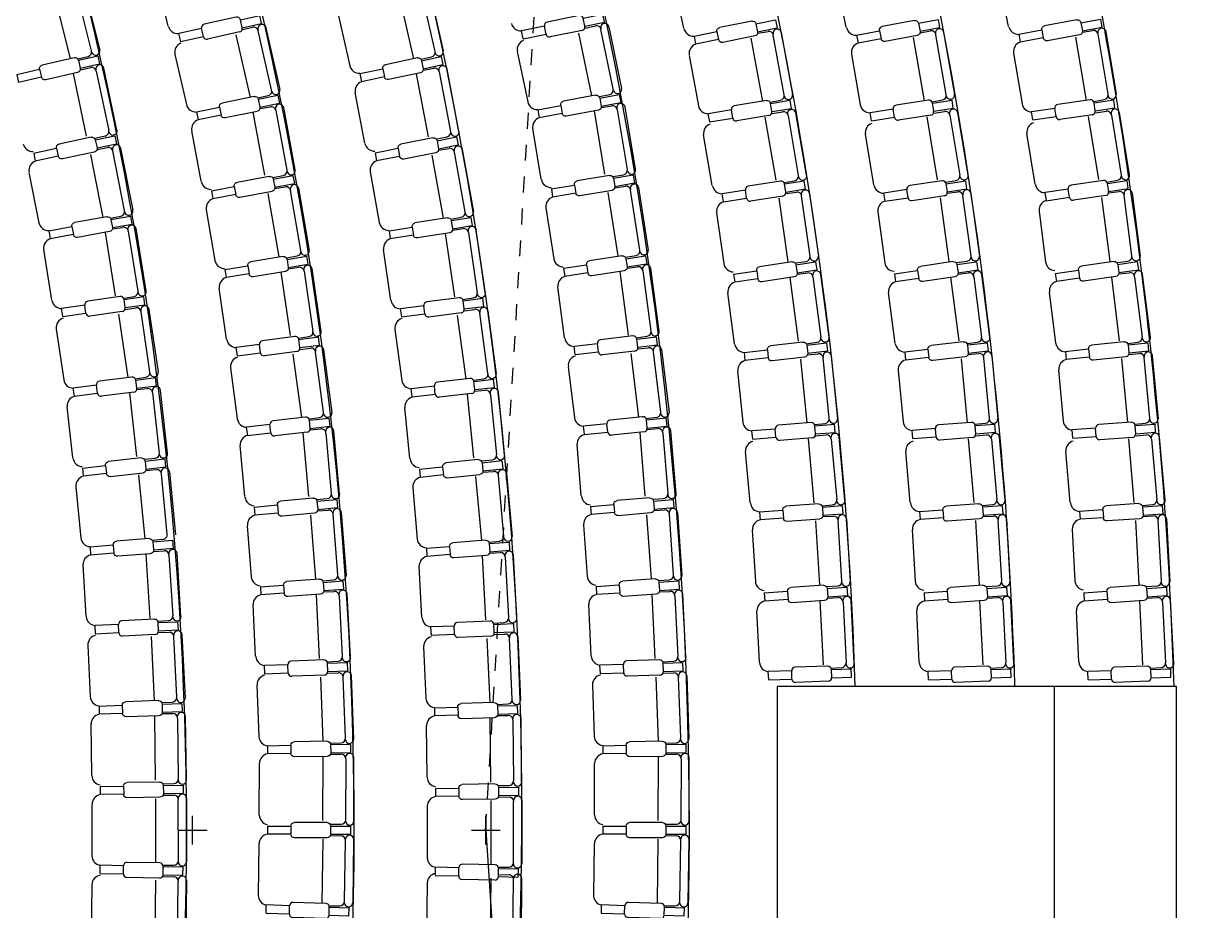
# Model space of a CAD drawing. Header units: millimetres. Extents: x 261 to 423, y 98 to 222.
# Drawn here: x 366.56 to 373.84, y 168.3 to 173.86 of the extents above; entities that cross this region are included whole.
import ezdxf

# ---------------------------------------------------------------- set-up
doc = ezdxf.new("R2010")
doc.units = ezdxf.units.MM
doc.linetypes.add('ACAD_ISO04W100', pattern=[30, 24, -3, 0, -3])
doc.linetypes.add('HIDDEN2', pattern=[0.1875, 0.125, -0.0625])
for name, color, linetype in [('Ejes', 1, 'ACAD_ISO04W100'), ('Escaleras', 4, 'Continuous'), ('MUEBLES', 8, 'Continuous'), ('Muro-Alto', 6, 'Continuous')]:
    doc.layers.add(name, color=color, linetype=linetype)

# ---------------------------------------------------------------- blocks, each defined once
blk = doc.blocks.new('brazo')
for p, q in [((343.0286, 185.848), (343.0277, 185.7968)), ((343.1529, 185.8458), (343.0286, 185.848)), ((343.1529, 185.8458), (343.1521, 185.7946)), ((343.1753, 185.8674), (343.3801, 185.8639)), ((343.4016, 185.8415), (343.4007, 185.7903)), ((343.5479, 185.839), (343.4016, 185.8415)), ((343.5474, 185.839), (343.5475, 185.7877)), ((343.1521, 185.7946), (343.0269, 185.7968)), ((343.1736, 185.7723), (343.3784, 185.7688)), ((343.4007, 185.7903), (343.5475, 185.7878))]:
    blk.add_line(p, q)
for centre, start, end in [((343.1749, 185.8455), 89.00984, 179.00984), ((343.3797, 185.8419), 359.00984, 89.00984), ((343.174, 185.7943), 179.00984, 269.00984), ((343.3788, 185.7907), 269.00984, 359.00984)]:
    blk.add_arc(centre, 0.0219, start, end)

msp = doc.modelspace()

# ---------------------------------------------------------------- linework, layer by layer
at = {"color": 1}
msp.add_line((373.0203, 169.7061), (373.0203, 167.9061), dxfattribs=at)
for p, q in [((367.6236, 168.7176), (367.6236, 168.8976)), ((369.4593, 168.7176), (369.4593, 168.8976)), ((367.5336, 168.8076), (367.7136, 168.8076)), ((369.3693, 168.8076), (369.5493, 168.8076))]:
    msp.add_line(p, q)
msp.add_lwpolyline([(380.0881, 181.8595), (376.9425, 178.2197, 2.112171), (377.1513, 159.6566), (380.2655, 156.095, -0.234719), (364.8112, 150.1681, -0.644366), (364.8539, 187.4846, -0.225992), (380.0881, 181.8595)], format="xyb", close=True)
msp.add_lwpolyline([(371.2852, 167.9061), (373.7852, 167.9061), (373.7852, 169.7061), (371.2852, 169.7061)], close=True, dxfattribs=at)
at = {"linetype": 'HIDDEN2', "ltscale": 0.1}
msp.add_arc((369.442, 168.8526), 12.5, 21.87584, 337.48619, dxfattribs=at)
for radius in [11.7522, 11.7171, 11.6633, 11.5931, 11.5205, 11.3614, 11.1014]:
    msp.add_arc((369.4593, 168.8076), radius, 45.58274, 314.41726)
at = {"layer": 'Ejes', "ltscale": 0.003}
msp.add_line((369.4588, 168.8068), (370.1717, 180.7858), dxfattribs=at)
at = {"layer": 'Ejes', "ltscale": 0.2}
msp.add_line((369.4592, 168.8074), (370.2413, 156.8325), dxfattribs=at)
at = {"layer": 'Ejes', "ltscale": 0.25}
for centre, radius in [((366.5775, 168.8078), 27.2588), ((366.5828, 168.8056), 19.2588)]:
    msp.add_arc(centre, radius, 266.17724, 93.77465, dxfattribs=at)
at = {"layer": 'Escaleras'}
for centre, radius, start, end in [((346.5355, 168.9293), 25.25, 1.76294, 19.12585), ((346.5355, 168.9293), 26.25, 1.69576, 17.48425), ((345.7561, 168.8014), 24.9792, 341.44944, 18.57372), ((345.693, 168.8194), 28.092, 1.80884, 15.10258), ((346.5355, 168.9293), 23.15, 341.6669, 17.81378), ((345.6898, 168.8076), 22.9455, 343.64839, 16.32904), ((345.6149, 168.8076), 21.9703, 344.96736, 15.0129)]:
    msp.add_arc(centre, radius, start, end, dxfattribs=at)
at = {"layer": 'MUEBLES'}
for p, q in [((367.4711, 173.8421), (367.396, 174.1551)), ((370.6997, 173.8282), (370.6324, 174.143)), ((371.7179, 173.8342), (371.6525, 174.1493)), ((372.7347, 173.8396), (372.6711, 174.1551)), ((366.7586, 174.0285), (366.8558, 173.6387)), ((366.9902, 173.6878), (366.8982, 174.0569)), ((366.9461, 174.0764), (367.0419, 173.6922)), ((368.9178, 174.0295), (369.0063, 173.6376)), ((369.1417, 173.6838), (369.0579, 174.0548)), ((369.1063, 174.0733), (369.1935, 173.687)), ((368.5364, 173.907), (368.6073, 173.5931)), ((367.9359, 173.8206), (368.0002, 173.8349)), ((368.1184, 173.4422), (368.034, 173.8131)), ((368.0823, 173.8316), (368.1702, 173.4455)), ((370.0831, 173.8299), (370.1477, 173.8429)), ((370.2583, 173.4481), (370.181, 173.8206)), ((370.2297, 173.8381), (370.3102, 173.4504)), ((371.1628, 173.7972), (371.2277, 173.8088)), ((372.1806, 173.8006), (372.2456, 173.8116)), ((373.1971, 173.8036), (373.2622, 173.8141)), ((367.8939, 173.7876), (367.983, 173.3958)), ((370.0405, 173.7977), (370.1221, 173.4043)), ((371.1195, 173.7659), (371.1923, 173.3708)), ((371.3295, 173.4116), (371.2605, 173.7857)), ((371.3096, 173.8021), (371.3813, 173.4127)), ((372.137, 173.7697), (372.2063, 173.374)), ((372.3438, 173.4135), (372.2782, 173.7882)), ((372.3274, 173.8042), (372.3957, 173.4142)), ((373.1532, 173.7731), (373.2194, 173.3768)), ((373.3572, 173.4152), (373.2946, 173.7904)), ((373.3439, 173.8061), (373.4091, 173.4155)), ((367.5127, 173.6645), (367.5841, 173.3507)), ((369.657, 173.6819), (369.7224, 173.3668)), ((371.7501, 173.6659), (371.8056, 173.3489)), ((372.7655, 173.6725), (372.8184, 173.355)), ((366.9049, 173.6364), (366.9688, 173.6524)), ((369.0554, 173.6343), (369.1196, 173.6488)), ((370.7335, 173.6588), (370.7918, 173.3422)), ((366.9596, 173.1524), (366.8771, 173.5456)), ((366.9204, 173.569), (366.9849, 173.5825)), ((367.0195, 173.5599), (367.0976, 173.1876)), ((367.1492, 173.191), (367.0679, 173.5785)), ((369.1004, 173.149), (369.0258, 173.5438)), ((369.0695, 173.5663), (369.1342, 173.5785)), ((369.1684, 173.5552), (369.239, 173.1815)), ((369.2907, 173.1838), (369.2172, 173.5729)), ((368.0321, 173.3926), (368.0964, 173.4072)), ((368.7017, 173.1097), (368.6419, 173.426)), ((370.1711, 173.4001), (370.2356, 173.4135)), ((371.2412, 173.3656), (371.306, 173.3775)), ((372.2552, 173.3683), (372.3201, 173.3796)), ((373.2682, 173.3707), (373.3331, 173.3816)), ((368.0751, 172.9078), (368.0022, 173.3029)), ((368.046, 173.3253), (368.1108, 173.3373)), ((368.1449, 173.3138), (368.2139, 172.9397)), ((368.2656, 172.9419), (368.1937, 173.3313)), ((370.2063, 172.9143), (370.1397, 173.3106)), ((370.1839, 173.3322), (370.2488, 173.3431)), ((370.2825, 173.3191), (370.3456, 172.944)), ((370.3973, 172.9453), (370.3317, 173.3358)), ((371.2539, 173.2943), (371.3188, 173.3055)), ((372.2675, 173.2965), (372.3325, 173.3073)), ((372.4805, 172.9093), (372.4153, 173.2999)), ((373.2801, 173.2984), (373.3451, 173.3089)), ((373.4915, 172.9103), (373.4279, 173.3012)), ((371.2779, 172.8765), (371.2098, 173.2725)), ((371.3526, 173.2816), (371.417, 172.9067)), ((371.4687, 172.9082), (371.4017, 173.2985)), ((372.2895, 172.8785), (372.2233, 173.2748)), ((372.3661, 173.2833), (372.4288, 172.9081)), ((373.3003, 172.8804), (373.2358, 173.2769)), ((373.3787, 173.2847), (373.4398, 172.9093)), ((367.0115, 173.1399), (367.0759, 173.1538)), ((367.6763, 172.8703), (367.6178, 173.1868)), ((369.8069, 172.8832), (369.7536, 173.2006)), ((370.8786, 172.8439), (370.8241, 173.1611)), ((371.8901, 172.8477), (371.8371, 173.1652)), ((372.9008, 172.8513), (372.8491, 173.1689)), ((367.0258, 173.0702), (367.0904, 173.0827)), ((369.1521, 173.1355), (369.2167, 173.148)), ((366.9828, 173.0384), (367.0609, 172.6443)), ((367.1975, 172.6868), (367.1236, 173.06)), ((367.1724, 173.0771), (367.2493, 172.6887)), ((369.1215, 173.0342), (369.1926, 172.6387)), ((369.165, 173.0652), (369.2299, 173.0765)), ((369.33, 172.6789), (369.2627, 173.0533)), ((369.3118, 173.0695), (369.3818, 172.6798)), ((366.5983, 172.9261), (366.6608, 172.6104)), ((368.1268, 172.8941), (368.1915, 172.9064)), ((368.7351, 172.9287), (368.792, 172.6119)), ((370.2577, 172.8998), (370.3226, 172.9111)), ((371.3293, 172.8622), (371.3942, 172.8737)), ((372.3409, 172.864), (372.4058, 172.8752)), ((373.3517, 172.8655), (373.4166, 172.8765)), ((368.0955, 172.7934), (368.1638, 172.3975)), ((368.1393, 172.8242), (368.2042, 172.835)), ((368.3014, 172.4367), (368.2368, 172.8115)), ((368.286, 172.8274), (368.3533, 172.4372)), ((370.2248, 172.7996), (370.2867, 172.4026)), ((370.2691, 172.8296), (370.3342, 172.8395)), ((370.425, 172.4396), (370.3664, 172.8154)), ((370.4158, 172.8305), (370.4768, 172.4393)), ((371.3401, 172.794), (371.4053, 172.803)), ((371.4868, 172.793), (371.5428, 172.401)), ((372.3512, 172.7961), (372.4165, 172.8046)), ((372.498, 172.794), (372.551, 172.4016)), ((373.3615, 172.7979), (373.4269, 172.806)), ((373.5083, 172.7948), (373.5587, 172.4021)), ((371.2955, 172.7646), (371.3522, 172.3668)), ((371.4909, 172.402), (371.4372, 172.7786)), ((372.3064, 172.7669), (372.3602, 172.3688)), ((372.4992, 172.4029), (372.4482, 172.7799)), ((373.3165, 172.7691), (373.3677, 172.3706)), ((373.5069, 172.4038), (373.4584, 172.7811)), ((367.1099, 172.6397), (367.1745, 172.6525)), ((367.7083, 172.6907), (367.763, 172.3735)), ((369.2415, 172.6333), (369.3063, 172.6449)), ((369.836, 172.7031), (369.8856, 172.3851)), ((370.9054, 172.6732), (370.9509, 172.3545)), ((371.9157, 172.6783), (371.9588, 172.3594)), ((372.9252, 172.6831), (372.9662, 172.3639)), ((367.122, 172.5716), (367.1871, 172.5819)), ((367.3321, 172.1828), (367.2698, 172.5739)), ((369.2526, 172.5647), (369.3178, 172.5741)), ((367.1409, 172.1535), (367.0777, 172.5503)), ((367.2206, 172.5576), (367.2804, 172.182)), ((369.265, 172.1464), (369.2079, 172.5441)), ((369.3509, 172.5493), (369.4049, 172.1727)), ((369.4567, 172.1728), (369.4004, 172.5647)), ((366.7412, 172.1257), (366.6906, 172.4436)), ((368.865, 172.1248), (368.8192, 172.4434)), ((368.2127, 172.3917), (368.2776, 172.4029)), ((370.3355, 172.396), (370.4006, 172.4062)), ((371.4009, 172.3596), (371.4661, 172.3689)), ((372.4088, 172.3612), (372.4741, 172.37)), ((373.4163, 172.3627), (373.4816, 172.371)), ((368.2361, 171.9039), (368.179, 172.3015)), ((368.2237, 172.3222), (368.2888, 172.3315)), ((368.322, 172.3067), (368.3761, 171.9302)), ((368.4278, 171.9303), (368.3715, 172.3222)), ((370.3535, 171.9074), (370.3007, 172.3056)), ((370.3456, 172.3258), (370.4109, 172.3344)), ((370.4438, 172.3092), (370.4937, 171.9322)), ((370.5454, 171.9316), (370.4934, 172.3242)), ((371.4106, 172.2879), (371.4759, 172.2964)), ((371.6096, 171.8934), (371.5584, 172.286)), ((372.4183, 172.2889), (372.4837, 172.2973)), ((372.6161, 171.8938), (372.5661, 172.2866)), ((373.4254, 172.2899), (373.4908, 172.298)), ((373.6221, 171.8942), (373.5732, 172.2871)), ((369.9532, 171.8901), (369.911, 172.2092)), ((371.4176, 171.8695), (371.3657, 172.2679)), ((371.5087, 172.2712), (371.5579, 171.894)), ((372.424, 171.8705), (372.3733, 172.2691)), ((372.5164, 172.2719), (372.5644, 171.8946)), ((373.4299, 171.8714), (373.3804, 172.2701)), ((373.5234, 172.2726), (373.5704, 171.8951)), ((367.1922, 172.1385), (367.2572, 172.1492)), ((367.8361, 171.8822), (367.7903, 172.2007)), ((369.316, 172.1306), (369.3812, 172.1403)), ((371.0174, 171.853), (370.9758, 172.1722)), ((372.0237, 171.8553), (371.9831, 172.1746)), ((373.0296, 171.8574), (372.9899, 172.1768)), ((367.203, 172.0682), (367.2682, 172.0775)), ((367.3498, 172.068), (367.4077, 171.6762)), ((369.3259, 172.0599), (369.3912, 172.0683)), ((367.1585, 172.0385), (367.2173, 171.6411)), ((367.3559, 171.6769), (367.3002, 172.0532)), ((369.281, 172.0308), (369.3346, 171.6326)), ((369.4735, 171.6666), (369.4229, 172.0436)), ((369.4726, 172.0577), (369.5254, 171.6652)), ((366.769, 171.9451), (366.8161, 171.6267)), ((368.8903, 171.9425), (368.9332, 171.6235)), ((368.2872, 171.8881), (368.3524, 171.8978)), ((370.4044, 171.891), (370.4696, 171.9)), ((371.4685, 171.8531), (371.5338, 171.8619)), ((372.4748, 171.8539), (372.5401, 171.8626)), ((373.4807, 171.8547), (373.546, 171.8632)), ((368.252, 171.7887), (368.3045, 171.3904)), ((368.2969, 171.8177), (368.3623, 171.826)), ((368.4436, 171.4241), (368.3939, 171.8012)), ((368.4437, 171.8151), (368.4954, 171.4225)), ((370.368, 171.792), (370.4161, 171.3932)), ((370.4133, 171.8205), (370.4787, 171.8281)), ((370.5555, 171.4253), (370.51, 171.8029)), ((370.56, 171.8163), (370.6074, 171.4232)), ((371.4764, 171.7845), (371.542, 171.7908)), ((371.6231, 171.7776), (371.663, 171.3836)), ((372.4824, 171.7857), (372.548, 171.7916)), ((372.629, 171.7779), (372.6667, 171.3837)), ((373.488, 171.7867), (373.5536, 171.7923)), ((373.6345, 171.7782), (373.6702, 171.3838)), ((367.861, 171.7015), (367.9031, 171.3824)), ((369.9761, 171.7091), (370.0146, 171.3896)), ((371.4307, 171.7569), (371.4712, 171.3572)), ((371.6112, 171.3867), (371.5728, 171.7651)), ((372.4365, 171.7583), (372.4748, 171.3584)), ((372.615, 171.3871), (372.5787, 171.7657)), ((373.4419, 171.7596), (373.4781, 171.3595)), ((373.6184, 171.3874), (373.5842, 171.7663)), ((367.266, 171.6341), (367.3312, 171.6437)), ((369.3832, 171.625), (369.4484, 171.6337)), ((371.0373, 171.6814), (371.0697, 171.3612)), ((372.0427, 171.685), (372.0733, 171.3646)), ((373.0477, 171.6884), (373.0767, 171.3679)), ((367.2749, 171.5655), (367.3403, 171.5727)), ((367.4658, 171.167), (367.4226, 171.5606)), ((369.3912, 171.556), (369.4567, 171.5625)), ((367.2734, 171.147), (367.2295, 171.5464)), ((367.3726, 171.5468), (367.4141, 171.1687)), ((369.3851, 171.1376), (369.3456, 171.5374)), ((369.4887, 171.5362), (369.5261, 171.1577)), ((369.5777, 171.1554), (369.5389, 171.5495)), ((366.8728, 171.1387), (366.8377, 171.4586)), ((368.9845, 171.1337), (368.9529, 171.454)), ((368.3531, 171.3826), (368.4184, 171.3912)), ((370.4646, 171.3849), (370.53, 171.3927)), ((371.5196, 171.348), (371.5851, 171.3546)), ((372.5231, 171.3489), (372.5886, 171.3552)), ((373.5263, 171.3497), (373.5919, 171.3557)), ((368.351, 170.896), (368.315, 171.2961)), ((368.3607, 171.3143), (368.4263, 171.3203)), ((368.458, 171.2937), (368.4921, 170.9149)), ((368.5438, 170.9122), (368.5083, 171.3066)), ((370.4585, 170.8978), (370.4257, 171.2983)), ((370.4716, 171.3161), (370.5372, 171.3215)), ((370.5688, 171.2947), (370.5998, 170.9156)), ((370.6514, 170.9125), (370.6191, 171.3072)), ((371.5264, 171.276), (371.592, 171.2818)), ((371.7092, 170.8737), (371.674, 171.2681)), ((372.5297, 171.2763), (372.5953, 171.2821)), ((372.7119, 170.8738), (372.6773, 171.2682)), ((373.5328, 171.2767), (373.5984, 171.2823)), ((373.7144, 170.8738), (373.6804, 171.2684)), ((367.9504, 170.8955), (367.9215, 171.2161)), ((370.0579, 170.9006), (370.0316, 171.2214)), ((371.5164, 170.8576), (371.4807, 171.2578)), ((371.6238, 171.2553), (371.6576, 170.8764)), ((372.5191, 170.858), (372.484, 171.2582)), ((372.627, 171.2555), (372.6603, 170.8766)), ((373.5215, 170.8583), (373.487, 171.2586)), ((373.6301, 171.2557), (373.6627, 170.8767)), ((367.3239, 171.1295), (367.3893, 171.1371)), ((369.4354, 171.1195), (369.5009, 171.1263)), ((371.1158, 170.8574), (371.0872, 171.178)), ((372.1185, 170.8584), (372.0903, 171.179)), ((373.1209, 170.8593), (373.0933, 171.18)), ((367.3312, 171.0588), (367.3968, 171.0649)), ((367.4779, 171.0514), (367.5167, 170.6573)), ((369.4421, 171.0484), (369.5077, 171.054)), ((367.2854, 171.0313), (367.3248, 170.6314)), ((369.396, 171.0213), (369.4318, 170.6212)), ((369.5886, 171.0397), (369.6239, 170.6453)), ((366.8918, 170.9569), (366.9233, 170.6366)), ((369.0017, 170.9504), (369.0304, 170.6299)), ((368.4012, 170.8775), (368.4667, 170.8838)), ((370.5085, 170.879), (370.5741, 170.8847)), ((371.5666, 170.8391), (371.6321, 170.8453)), ((372.5692, 170.8394), (372.6348, 170.8455)), ((373.5716, 170.8397), (373.6372, 170.8457)), ((368.3607, 170.7802), (368.392, 170.3796)), ((368.4071, 170.8067), (368.4728, 170.8115)), ((368.5535, 170.7964), (368.5844, 170.4016)), ((370.4673, 170.7819), (370.4954, 170.3811)), ((370.5139, 170.8081), (370.5796, 170.8124)), ((370.6602, 170.7966), (370.6879, 170.4016)), ((371.5717, 170.7703), (371.6375, 170.774)), ((371.718, 170.7574), (371.7419, 170.3621)), ((372.5741, 170.771), (372.6399, 170.7743)), ((372.7203, 170.7574), (372.7426, 170.3621)), ((373.5764, 170.7715), (373.6421, 170.7746)), ((373.7225, 170.7574), (373.7433, 170.362)), ((367.9657, 170.7137), (367.9908, 170.3928)), ((370.0717, 170.7187), (370.0942, 170.3976)), ((371.1287, 170.6851), (371.1482, 170.3638)), ((371.5249, 170.7446), (371.5492, 170.3435)), ((371.6903, 170.3673), (371.6673, 170.747)), ((372.1308, 170.6875), (372.1489, 170.3662)), ((372.5272, 170.7454), (372.5498, 170.3443)), ((372.691, 170.3675), (372.6696, 170.7472)), ((373.1327, 170.6898), (373.1496, 170.3684)), ((373.5293, 170.7462), (373.5504, 170.3449)), ((373.6917, 170.3676), (373.6717, 170.7475)), ((367.3731, 170.6221), (367.4387, 170.6285)), ((369.4801, 170.6114), (369.5457, 170.6173)), ((367.3567, 170.1352), (367.3324, 170.5363)), ((367.3786, 170.5531), (367.4443, 170.5571)), ((367.5499, 170.1458), (367.5259, 170.5411)), ((369.485, 170.5421), (369.5508, 170.5457)), ((366.9563, 170.1464), (366.9368, 170.4677)), ((369.4604, 170.1244), (369.4387, 170.5256)), ((369.6537, 170.1337), (369.6323, 170.5291)), ((369.06, 170.1382), (369.0427, 170.4596)), ((368.4402, 170.3693), (368.5058, 170.3744)), ((370.5434, 170.3704), (370.6091, 170.375)), ((371.5971, 170.3324), (371.6629, 170.3364)), ((372.5977, 170.3329), (372.6634, 170.3366)), ((373.5982, 170.3334), (373.664, 170.3368)), ((368.4184, 169.8814), (368.3983, 170.2827)), ((368.4447, 170.2991), (368.5104, 170.3024)), ((368.6117, 169.8899), (368.5918, 170.2854)), ((370.52, 169.882), (370.5011, 170.2833)), ((370.5476, 170.2996), (370.6134, 170.3027)), ((370.7133, 169.8899), (370.6947, 170.2855)), ((371.5741, 169.8425), (371.5546, 170.2438)), ((371.6011, 170.2601), (371.6668, 170.2633)), ((371.7674, 169.8508), (371.7482, 170.2463)), ((372.5745, 169.8425), (372.5551, 170.2438)), ((372.6015, 170.2601), (372.6673, 170.2633)), ((372.7679, 169.8508), (372.7487, 170.2463)), ((373.575, 169.8425), (373.5555, 170.2438)), ((373.6019, 170.2601), (373.6677, 170.2633)), ((373.7683, 169.8508), (373.7491, 170.2463)), ((368.0181, 169.8968), (368.002, 170.2183)), ((370.1198, 169.8986), (370.1046, 170.2201)), ((371.1738, 169.8586), (371.1582, 170.1801)), ((371.6975, 170.2355), (371.7159, 169.8556)), ((372.1743, 169.8586), (372.1587, 170.1801)), ((372.6979, 170.2355), (372.7164, 169.8556)), ((373.1747, 169.8586), (373.1591, 170.1801)), ((373.6984, 170.2355), (373.7168, 169.8556)), ((367.4063, 170.1153), (367.472, 170.1197)), ((369.5099, 170.1041), (369.5756, 170.108)), ((367.4102, 170.0443), (367.476, 170.0472)), ((367.5563, 170.0298), (367.5759, 169.6343)), ((369.5134, 170.0328), (369.5792, 170.0354)), ((366.9663, 169.9639), (366.9823, 169.6425)), ((367.3631, 170.0191), (367.383, 169.6178)), ((369.0691, 169.9544), (369.0837, 169.6329)), ((369.4662, 170.0078), (369.4843, 169.6064)), ((369.6594, 170.0176), (369.6773, 169.622)), ((368.4678, 169.861), (368.5335, 169.8646)), ((370.5693, 169.8614), (370.6351, 169.8649)), ((371.6235, 169.822), (371.6892, 169.8256)), ((372.6239, 169.822), (372.6897, 169.8256)), ((373.6243, 169.822), (373.6901, 169.8256)), ((368.4235, 169.7653), (368.4389, 169.3638)), ((368.4709, 169.79), (368.5367, 169.7922)), ((368.6168, 169.7738), (368.632, 169.3781)), ((370.5248, 169.7659), (370.5389, 169.3643)), ((370.5723, 169.7904), (370.6381, 169.7924)), ((370.7181, 169.7738), (370.7321, 169.3781)), ((368.0261, 169.7146), (368.0384, 169.393)), ((370.1272, 169.7164), (370.1386, 169.3947)), ((367.4308, 169.6061), (367.4966, 169.6093)), ((369.532, 169.5945), (369.5978, 169.5975)), ((367.3907, 169.1206), (367.3859, 169.5223)), ((367.4329, 169.537), (367.4988, 169.5377)), ((367.5842, 169.1218), (367.5795, 169.5177)), ((369.5339, 169.5251), (369.5998, 169.5257)), ((366.9913, 169.1513), (366.9875, 169.4731)), ((369.0915, 169.1404), (369.0883, 169.4622)), ((369.4908, 169.1088), (369.4869, 169.5106)), ((369.6843, 169.1096), (369.6805, 169.5056)), ((368.4865, 169.3516), (368.5524, 169.3541)), ((370.5866, 169.352), (370.6524, 169.3543)), ((368.0404, 168.9038), (368.0414, 169.2257)), ((368.4394, 168.8672), (368.4406, 169.269)), ((368.4878, 169.2829), (368.5536, 169.2827)), ((368.6329, 168.8655), (368.634, 169.2615)), ((370.1404, 168.9038), (370.1413, 169.2257)), ((370.5393, 168.8672), (370.5405, 169.269)), ((370.5877, 169.2829), (370.6535, 169.2827)), ((370.7328, 168.8655), (370.7339, 169.2615)), ((367.4393, 169.0983), (367.5052, 169.0994)), ((369.5394, 169.0865), (369.6052, 169.0874)), ((367.4398, 169.0272), (367.5056, 169.0269)), ((369.5397, 169.015), (369.6056, 169.0147)), ((366.9925, 168.9685), (366.9927, 168.6466)), ((367.3915, 169.0043), (367.3918, 168.6025)), ((367.585, 169.0056), (367.5853, 168.6096)), ((369.0924, 168.9563), (369.0927, 168.6345)), ((369.4914, 168.9921), (369.4918, 168.5903)), ((369.6849, 168.9934), (369.6852, 168.5974)), ((369.4593, 168.8976), (369.4593, 168.7176)), ((368.4876, 168.8442), (368.5535, 168.8443)), ((369.3693, 168.8076), (369.5493, 168.8076)), ((370.5875, 168.8442), (370.6534, 168.8443)), ((368.0388, 168.7214), (368.0341, 168.3996)), ((368.4383, 168.751), (368.4324, 168.3493)), ((368.487, 168.7731), (368.5528, 168.7718)), ((368.6318, 168.7493), (368.626, 168.3533)), ((370.1387, 168.7214), (370.134, 168.3996)), ((370.5383, 168.751), (370.5323, 168.3493)), ((370.5869, 168.7731), (370.6527, 168.7718)), ((370.7317, 168.7493), (370.7259, 168.3533)), ((367.439, 168.5885), (367.5048, 168.5885)), ((369.5389, 168.5763), (369.6048, 168.5764)), ((367.4393, 168.5168), (367.5052, 168.5157)), ((369.4908, 168.5063), (369.4869, 168.1045)), ((369.5394, 168.5287), (369.6052, 168.5277)), ((369.6843, 168.5055), (369.6805, 168.1096)), ((366.9913, 168.4638), (366.9875, 168.142)), ((367.3907, 168.4945), (367.3859, 168.0928)), ((367.5842, 168.4933), (367.5795, 168.0974)), ((369.0915, 168.4747), (369.0883, 168.1529)), ((368.4794, 168.3345), (368.5452, 168.3335)), ((370.5793, 168.3345), (370.6451, 168.3335))]:
    msp.add_line(p, q, dxfattribs=at)
at = {"layer": 'MUEBLES', "linetype": 'Continuous'}
for p, q in [((367.4649, 170.6605), (367.4276, 171.0391)), ((369.5722, 170.649), (369.5383, 171.0279)), ((368.5327, 170.4059), (368.5031, 170.7851)), ((370.6363, 170.4063), (370.6097, 170.7857)), ((367.4753, 170.5297), (367.4984, 170.15)), ((369.5816, 170.518), (369.6021, 170.1382)), ((368.5411, 170.2746), (368.5602, 169.8947)), ((370.644, 170.2748), (370.6618, 169.8948)), ((367.5244, 169.64), (367.5055, 170.0199)), ((369.6257, 169.628), (369.6086, 170.008)), ((368.5805, 169.3845), (368.5659, 169.7646)), ((370.6806, 169.3846), (370.6672, 169.7647)), ((367.5284, 169.5088), (367.5329, 169.1285)), ((369.6293, 169.4968), (369.633, 169.1164)), ((368.5828, 169.2533), (368.5817, 168.873)), ((370.6827, 169.2533), (370.6816, 168.873)), ((367.5341, 168.6178), (367.5338, 168.9982)), ((369.634, 168.6057), (369.6337, 168.9861)), ((368.5749, 168.3624), (368.5805, 168.7427)), ((370.6748, 168.3624), (370.6804, 168.7427)), ((369.6293, 168.1184), (369.633, 168.4987)), ((367.5284, 168.1063), (367.5329, 168.4866))]:
    msp.add_line(p, q, dxfattribs=at)
at = {"layer": 'MUEBLES'}
for centre, radius, start, end in [((367.5319, 173.8561), 0.0616, 194.96159, 274.13067), ((368.0065, 173.8063), 0.0293, 12.52081, 102.52081), ((368.0577, 173.8262), 0.0262, 12.52081, 192.52081), ((369.6799, 173.8732), 0.0616, 193.86279, 273.03188), ((370.1535, 173.8143), 0.0293, 11.42202, 101.42202), ((370.205, 173.8331), 0.0262, 11.42202, 191.42202), ((370.7609, 173.8408), 0.0616, 193.5426, 272.71168), ((371.2328, 173.78), 0.0293, 10.14159, 100.14159), ((371.2848, 173.7977), 0.0262, 10.14159, 190.14159), ((371.7791, 173.8463), 0.0616, 193.18804, 272.35712), ((372.2505, 173.7827), 0.0293, 9.6376, 99.6376), ((372.3026, 173.8), 0.0262, 9.6376, 189.6376), ((372.796, 173.8514), 0.0616, 192.85949, 272.02857), ((373.2668, 173.7852), 0.0293, 9.17059, 99.17059), ((373.3191, 173.8021), 0.0262, 9.17059, 189.17059), ((367.5734, 173.6789), 0.0616, 112.18711, 191.35619), ((369.7179, 173.6951), 0.0616, 111.08831, 190.2574), ((372.8269, 173.6833), 0.0616, 108.83689, 188.00597), ((366.9618, 173.6808), 0.0293, 283.99359, 13.99359), ((367.0164, 173.6858), 0.0262, 193.99359, 13.99359), ((369.1132, 173.6774), 0.0293, 282.72744, 12.72744), ((369.1679, 173.6812), 0.0262, 192.72744, 12.72744), ((370.7947, 173.6706), 0.0616, 109.80789, 188.97697), ((371.8114, 173.6772), 0.0616, 109.30389, 188.47298), ((367.0423, 173.5732), 0.0262, 11.84088, 191.84088), ((368.667, 173.6079), 0.0616, 193.89206, 273.06115), ((369.1914, 173.568), 0.0262, 10.70138, 190.70138), ((366.9909, 173.5539), 0.0293, 11.84088, 101.84088), ((369.1396, 173.5498), 0.0293, 10.70138, 100.70138), ((368.1446, 173.4397), 0.0262, 192.82142, 12.82142), ((368.7026, 173.4362), 0.0616, 110.36767, 189.53676), ((370.2297, 173.4422), 0.0293, 281.72262, 11.72262), ((370.2845, 173.4451), 0.0262, 191.72262, 11.72262), ((368.0899, 173.4358), 0.0293, 282.82142, 12.82142), ((371.3007, 173.4063), 0.0293, 280.4422, 10.4422), ((371.3556, 173.4079), 0.0262, 190.4422, 10.4422), ((372.315, 173.4085), 0.0293, 279.9382, 9.9382), ((372.3699, 173.4096), 0.0262, 189.9382, 9.9382), ((373.3283, 173.4104), 0.0293, 279.47119, 9.47119), ((373.3832, 173.4112), 0.0262, 189.47119, 9.47119), ((367.6438, 173.3655), 0.0616, 193.98604, 273.15512), ((368.1161, 173.3085), 0.0293, 10.45845, 100.45845), ((368.1679, 173.3265), 0.0262, 10.45845, 190.45845), ((369.7824, 173.3805), 0.0616, 192.88724, 272.05632), ((370.2537, 173.3143), 0.0293, 9.5355, 99.5355), ((370.3058, 173.3315), 0.0262, 9.5355, 189.5355), ((370.8521, 173.3546), 0.0616, 191.60682, 270.7759), ((371.3238, 173.2766), 0.0293, 9.75224, 99.75224), ((371.3758, 173.294), 0.0262, 9.75224, 189.75224), ((371.866, 173.3608), 0.0616, 191.10282, 270.27191), ((372.3373, 173.2784), 0.0293, 9.48632, 99.48632), ((372.3894, 173.2956), 0.0262, 9.48632, 189.48632), ((372.8789, 173.3664), 0.0616, 190.63581, 269.8049), ((373.3498, 173.28), 0.0293, 9.23991, 99.23991), ((373.402, 173.297), 0.0262, 9.23991, 189.23991), ((367.6786, 173.1967), 0.0616, 110.12474, 189.29383), ((369.8145, 173.2096), 0.0616, 109.20179, 188.37088), ((370.8849, 173.1703), 0.0616, 109.41854, 188.58762), ((371.898, 173.1741), 0.0616, 109.15262, 188.3217), ((372.91, 173.1776), 0.0616, 108.9062, 188.07529), ((367.0698, 173.1824), 0.0293, 282.14148, 12.14148), ((367.1246, 173.1857), 0.0262, 192.14148, 12.14148), ((369.2111, 173.1768), 0.0293, 281.00198, 11.00198), ((369.266, 173.179), 0.0262, 191.00198, 11.00198), ((366.6229, 173.1175), 0.0616, 193.3061, 272.47519), ((367.096, 173.0539), 0.0293, 10.90377, 100.90377), ((367.1477, 173.0723), 0.0262, 10.90377, 190.90377), ((368.7631, 173.1207), 0.0616, 192.1666, 271.33569), ((369.287, 173.0652), 0.0262, 9.89085, 189.89085), ((369.2349, 173.0477), 0.0293, 9.89085, 99.89085), ((366.6594, 172.9388), 0.0616, 110.57007, 189.73915), ((368.186, 172.9352), 0.0293, 280.75905, 10.75905), ((368.2409, 172.9372), 0.0262, 190.75905, 10.75905), ((368.7964, 172.9403), 0.0616, 109.55715, 188.72624), ((370.3176, 172.9399), 0.0293, 279.8361, 9.8361), ((370.3725, 172.941), 0.0262, 189.8361, 9.8361), ((367.7377, 172.881), 0.0616, 191.92367, 271.09275), ((369.8685, 172.893), 0.0616, 191.00072, 270.1698), ((371.3891, 172.9025), 0.0293, 280.05284, 10.05284), ((371.444, 172.9038), 0.0262, 190.05284, 10.05284), ((372.4009, 172.904), 0.0293, 279.78692, 9.78692), ((372.4557, 172.905), 0.0262, 189.78692, 9.78692), ((373.4118, 172.9053), 0.0293, 279.54051, 9.54051), ((373.4667, 172.9061), 0.0262, 189.54051, 9.54051), ((368.209, 172.8062), 0.0293, 9.48289, 99.48289), ((368.2612, 172.8233), 0.0262, 9.48289, 189.48289), ((370.3385, 172.8105), 0.0293, 8.55994, 98.55994), ((370.391, 172.8268), 0.0262, 8.55994, 188.55994), ((370.9402, 172.8539), 0.0616, 191.21746, 270.38655), ((371.4093, 172.774), 0.0293, 7.81646, 97.81646), ((371.4619, 172.7896), 0.0262, 7.81646, 187.81646), ((371.9517, 172.8575), 0.0616, 190.95154, 270.12063), ((372.4203, 172.7755), 0.0293, 7.4011, 97.4011), ((372.473, 172.7908), 0.0262, 7.4011, 187.4011), ((372.9624, 172.8607), 0.0616, 190.70513, 269.87421), ((373.4305, 172.7769), 0.0293, 7.01623, 97.01623), ((373.4833, 172.7918), 0.0262, 7.01623, 187.01623), ((367.7697, 172.7018), 0.0616, 109.14919, 188.31827), ((369.8976, 172.7133), 0.0616, 108.22624, 187.39532), ((370.9671, 172.6825), 0.0616, 107.48275, 186.65184), ((371.9774, 172.6873), 0.0616, 107.0674, 186.23648), ((372.9871, 172.6916), 0.0616, 106.68253, 185.85161), ((367.1688, 172.6812), 0.0293, 281.20438, 11.20438), ((367.2236, 172.6836), 0.0262, 191.20438, 11.20438), ((369.3012, 172.6737), 0.0293, 280.19146, 10.19146), ((369.356, 172.6751), 0.0262, 190.19146, 10.19146), ((366.7209, 172.6235), 0.0616, 192.369, 271.53808), ((367.1917, 172.553), 0.0293, 9.05167, 99.05167), ((367.244, 172.5698), 0.0262, 9.05167, 189.05167), ((368.8524, 172.624), 0.0616, 191.35608, 270.52516), ((369.3219, 172.5451), 0.0293, 8.16539, 98.16539), ((369.3745, 172.561), 0.0262, 8.16539, 188.16539), ((366.7516, 172.452), 0.0616, 108.71796, 187.88705), ((368.8803, 172.4509), 0.0616, 107.83169, 187.00077), ((368.2726, 172.4317), 0.0293, 279.7835, 9.7835), ((368.3275, 172.4327), 0.0262, 189.7835, 9.7835), ((370.3961, 172.4351), 0.0293, 278.86055, 8.86055), ((370.4509, 172.4352), 0.0262, 188.86055, 8.86055), ((367.8234, 172.3852), 0.0616, 190.94812, 270.1172), ((369.9462, 172.3958), 0.0616, 190.02517, 269.19425), ((371.0116, 172.3645), 0.0616, 189.28168, 268.45076), ((371.4619, 172.3979), 0.0293, 278.11706, 8.11706), ((371.5168, 172.3973), 0.0262, 188.11706, 8.11706), ((372.0197, 172.3689), 0.0616, 188.86633, 268.03541), ((372.4702, 172.399), 0.0293, 277.70171, 7.70171), ((372.5251, 172.3981), 0.0262, 187.70171, 7.70171), ((373.0271, 172.3729), 0.0616, 188.48146, 267.65054), ((373.4778, 172.4001), 0.0293, 277.31684, 7.31684), ((373.5327, 172.3987), 0.0262, 187.31684, 7.31684), ((368.293, 172.3026), 0.0293, 8.18262, 98.18262), ((368.3455, 172.3185), 0.0262, 8.18262, 188.18262), ((370.4147, 172.3054), 0.0293, 7.5453, 97.5453), ((370.4674, 172.3208), 0.0262, 7.5453, 187.5453), ((371.4797, 172.2674), 0.0293, 7.4271, 97.4271), ((371.5325, 172.2826), 0.0262, 7.4271, 187.4271), ((372.4873, 172.2682), 0.0293, 7.24982, 97.24982), ((372.5401, 172.2833), 0.0262, 7.24982, 187.24982), ((373.4944, 172.269), 0.0293, 7.08555, 97.08555), ((373.5472, 172.2839), 0.0262, 7.08555, 187.08555), ((367.8514, 172.2083), 0.0616, 107.84892, 187.01801), ((369.9721, 172.216), 0.0616, 107.2116, 186.38068), ((371.0369, 172.1789), 0.0616, 107.0934, 186.26248), ((372.0443, 172.1811), 0.0616, 106.91612, 186.08521), ((373.0511, 172.1831), 0.0616, 106.75185, 185.92093), ((367.2524, 172.1781), 0.0293, 279.35227, 9.35227), ((367.3073, 172.1787), 0.0262, 189.35227, 9.35227), ((369.3769, 172.1693), 0.0293, 278.466, 8.466), ((369.4318, 172.1691), 0.0262, 188.466, 8.466), ((366.8029, 172.135), 0.0616, 190.51689, 269.68597), ((367.2723, 172.0485), 0.0293, 8.11456, 98.11456), ((367.3249, 172.0644), 0.0262, 8.11456, 188.11456), ((368.9268, 172.1331), 0.0616, 189.63062, 268.7997), ((369.3949, 172.0393), 0.0293, 7.35487, 97.35487), ((369.4477, 172.0545), 0.0262, 7.35487, 187.35487), ((366.8306, 171.9547), 0.0616, 107.78086, 186.94994), ((368.952, 171.9514), 0.0616, 107.02117, 186.19025), ((368.348, 171.9268), 0.0293, 278.48323, 8.48323), ((368.4029, 171.9266), 0.0262, 188.48323, 8.48323), ((370.4656, 171.929), 0.0293, 277.84591, 7.84591), ((370.5205, 171.9282), 0.0262, 187.84591, 7.84591), ((367.898, 171.8905), 0.0616, 189.64785, 268.81693), ((370.0151, 171.8977), 0.0616, 189.01053, 268.17961), ((371.0793, 171.8606), 0.0616, 188.89233, 268.06141), ((371.5298, 171.8909), 0.0293, 277.72771, 7.72771), ((371.5847, 171.89), 0.0262, 187.72771, 7.72771), ((372.0857, 171.8626), 0.0616, 188.71505, 267.88413), ((372.5363, 171.8916), 0.0293, 277.55043, 7.55043), ((372.5912, 171.8905), 0.0262, 187.55043, 7.55043), ((373.0916, 171.8645), 0.0616, 188.55077, 267.71986), ((373.5422, 171.8922), 0.0293, 277.38615, 7.38615), ((373.5971, 171.8909), 0.0262, 187.38615, 7.38615), ((368.3659, 171.7969), 0.0293, 7.20707, 97.20707), ((368.4187, 171.812), 0.0262, 7.20707, 187.20707), ((370.038, 171.7171), 0.0616, 106.23605, 185.40513), ((370.482, 171.799), 0.0293, 6.56975, 96.56975), ((370.535, 171.8134), 0.0262, 6.56975, 186.56975), ((371.5448, 171.7617), 0.0293, 5.49132, 95.49132), ((371.598, 171.7752), 0.0262, 5.49132, 185.49132), ((372.5507, 171.7625), 0.0293, 5.16461, 95.16461), ((372.6039, 171.7756), 0.0262, 5.16461, 185.16461), ((373.5561, 171.7632), 0.0293, 4.86188, 94.86188), ((373.6095, 171.776), 0.0262, 4.86188, 184.86188), ((367.9228, 171.7102), 0.0616, 106.87337, 186.04245), ((371.0993, 171.6882), 0.0616, 105.15762, 184.3267), ((372.1047, 171.6915), 0.0616, 104.8309, 183.99999), ((373.1098, 171.6946), 0.0616, 104.52817, 183.69726), ((366.8768, 171.6369), 0.0616, 189.57978, 268.74887), ((367.3269, 171.6727), 0.0293, 278.41516, 8.41516), ((367.3818, 171.6724), 0.0262, 188.41516, 8.41516), ((369.4445, 171.6627), 0.0293, 277.65548, 7.65548), ((369.4994, 171.6617), 0.0262, 187.65548, 7.65548), ((367.3435, 171.5436), 0.0293, 6.26245, 96.26245), ((367.3966, 171.5577), 0.0262, 6.26245, 186.26245), ((368.994, 171.633), 0.0616, 188.82009, 267.98918), ((369.4596, 171.5333), 0.0293, 5.62941, 95.62941), ((369.5128, 171.5469), 0.0262, 5.62941, 185.62941), ((366.899, 171.4641), 0.0616, 105.92875, 185.09783), ((369.0143, 171.4588), 0.0616, 105.29571, 184.46479), ((368.4146, 171.4202), 0.0293, 277.50768, 7.50768), ((368.4695, 171.4191), 0.0262, 187.50768, 7.50768), ((370.5265, 171.4218), 0.0293, 276.87036, 6.87036), ((370.5814, 171.42), 0.0262, 186.87036, 6.87036), ((367.9639, 171.3916), 0.0616, 188.67229, 267.84138), ((370.0756, 171.3982), 0.0616, 188.03497, 267.20406), ((371.1308, 171.3686), 0.0616, 186.95655, 266.12563), ((371.5821, 171.3837), 0.0293, 275.79193, 5.79193), ((371.6369, 171.381), 0.0262, 185.79193, 5.79193), ((372.1345, 171.3718), 0.0616, 186.62983, 265.79892), ((372.5858, 171.3843), 0.0293, 275.46521, 5.46521), ((372.6406, 171.3812), 0.0262, 185.46521, 5.46521), ((373.1378, 171.3746), 0.0616, 186.3271, 265.49618), ((373.5893, 171.3848), 0.0293, 275.16248, 5.16248), ((373.6441, 171.3814), 0.0262, 185.16248, 5.16248), ((367.9829, 171.2203), 0.0616, 104.811, 183.98009), ((368.4289, 171.2911), 0.0293, 5.14471, 95.14471), ((368.4822, 171.3042), 0.0262, 5.14471, 185.14471), ((370.0931, 171.2251), 0.0616, 104.34953, 183.51861), ((370.5396, 171.2923), 0.0293, 4.68323, 94.68323), ((370.593, 171.305), 0.0262, 4.68323, 184.68323), ((371.5946, 171.2527), 0.0293, 5.10197, 95.10197), ((371.6479, 171.2658), 0.0262, 5.10197, 185.10197), ((372.5979, 171.2529), 0.0293, 5.01333, 95.01333), ((372.6512, 171.2659), 0.0262, 5.01333, 185.01333), ((373.6009, 171.2532), 0.0293, 4.93119, 94.93119), ((373.6542, 171.2661), 0.0262, 4.93119, 184.93119), ((371.1486, 171.1822), 0.0616, 104.76827, 183.93735), ((372.1518, 171.1832), 0.0616, 104.67963, 183.84871), ((373.1547, 171.1841), 0.0616, 104.59749, 183.76657), ((366.9349, 171.145), 0.0616, 187.72768, 266.89676), ((367.386, 171.1661), 0.0293, 276.56306, 6.56306), ((367.4408, 171.1641), 0.0262, 186.56306, 6.56306), ((369.0466, 171.1393), 0.0616, 187.09463, 266.26372), ((369.4979, 171.1554), 0.0293, 275.93001, 5.93001), ((369.5527, 171.1528), 0.0262, 185.93001, 5.93001), ((367.3995, 171.0357), 0.0293, 5.32534, 95.32534), ((367.4528, 171.049), 0.0262, 5.32534, 185.32534), ((369.5102, 171.0248), 0.0293, 4.81889, 94.81889), ((369.5635, 171.0376), 0.0262, 4.81889, 184.81889), ((366.9538, 170.9636), 0.0616, 104.99164, 184.16073), ((369.0638, 170.9565), 0.0616, 104.48518, 183.65427), ((368.4639, 170.9129), 0.0293, 275.44531, 5.44531), ((368.5187, 170.9098), 0.0262, 185.44531, 5.44531), ((370.1201, 170.9051), 0.0616, 186.14845, 265.31754), ((370.5716, 170.9139), 0.0293, 274.98384, 4.98384), ((370.6264, 170.9103), 0.0262, 184.98384, 4.98384), ((368.0126, 170.9005), 0.0616, 186.60993, 265.77901), ((371.178, 170.8624), 0.0616, 186.56719, 265.73628), ((371.6294, 170.8744), 0.0293, 275.40257, 5.40257), ((371.6842, 170.8713), 0.0262, 185.40257, 5.40257), ((372.1807, 170.8633), 0.0616, 186.47855, 265.64764), ((372.6321, 170.8747), 0.0293, 275.31393, 5.31393), ((372.6869, 170.8714), 0.0262, 185.31393, 5.31393), ((373.1831, 170.8642), 0.0616, 186.39642, 265.5655), ((373.6345, 170.8749), 0.0293, 275.2318, 5.2318), ((373.6893, 170.8715), 0.0262, 185.2318, 5.2318), ((368.0278, 170.7191), 0.0616, 103.83545, 183.00453), ((368.4749, 170.7823), 0.0293, 4.16915, 94.16915), ((368.5284, 170.7945), 0.0262, 4.16915, 184.16915), ((370.1339, 170.7236), 0.0616, 103.37397, 182.54306), ((370.5815, 170.7832), 0.0293, 3.70768, 93.70768), ((370.6351, 170.795), 0.0262, 3.70768, 183.70768), ((371.6391, 170.7447), 0.0293, 3.16619, 93.16619), ((371.6928, 170.756), 0.0262, 3.16619, 183.16619), ((372.6414, 170.7451), 0.0293, 2.92811, 92.92811), ((372.6952, 170.7562), 0.0262, 2.92811, 182.92811), ((373.195, 170.6936), 0.0616, 102.37382, 181.5429), ((373.6435, 170.7454), 0.0293, 2.70752, 92.70752), ((373.6973, 170.7563), 0.0262, 2.70752, 182.70752), ((371.191, 170.6894), 0.0616, 102.83249, 182.00157), ((372.193, 170.6916), 0.0616, 102.59441, 181.76349), ((366.9845, 170.6439), 0.0616, 186.79057, 265.95965), ((367.4358, 170.6577), 0.0293, 275.62595, 5.62595), ((369.0916, 170.6366), 0.0616, 186.28411, 265.45319), ((369.5431, 170.6464), 0.0293, 275.11949, 5.11949), ((369.5978, 170.643), 0.0262, 185.11949, 5.11949), ((367.4461, 170.5279), 0.0293, 3.47324, 93.47324), ((367.4998, 170.5395), 0.0262, 3.47324, 183.47324), ((369.5524, 170.5165), 0.0293, 3.09342, 93.09342), ((369.6061, 170.5277), 0.0262, 3.09342, 183.09342), ((366.9983, 170.4702), 0.0616, 103.13954, 182.30862), ((369.1042, 170.4617), 0.0616, 102.75972, 181.92881), ((368.052, 170.3989), 0.0616, 185.63438, 264.80346), ((368.5035, 170.4036), 0.0293, 274.46976, 4.46976), ((368.5583, 170.3995), 0.0262, 184.46976, 4.46976), ((370.1555, 170.4032), 0.0616, 185.1729, 264.34198), ((370.6071, 170.4042), 0.0293, 274.00828, 4.00828), ((370.6618, 170.3997), 0.0262, 184.00828, 4.00828), ((371.2096, 170.3688), 0.0616, 184.63141, 263.8005), ((371.6611, 170.3656), 0.0293, 273.46679, 3.46679), ((371.7157, 170.3606), 0.0262, 183.46679, 3.46679), ((372.2103, 170.3709), 0.0616, 184.39334, 263.56242), ((372.6618, 170.3658), 0.0293, 273.22872, 3.22872), ((372.7164, 170.3606), 0.0262, 183.22872, 3.22872), ((373.211, 170.3729), 0.0616, 184.17274, 263.34183), ((373.6625, 170.3661), 0.0293, 273.00812, 3.00812), ((373.7171, 170.3606), 0.0262, 183.00812, 3.00812), ((368.0635, 170.2201), 0.0616, 102.53518, 181.70426), ((368.5119, 170.2731), 0.0293, 2.86888, 92.86888), ((368.5657, 170.2841), 0.0262, 2.86888, 182.86888), ((370.1662, 170.2218), 0.0616, 102.35934, 181.52842), ((370.6147, 170.2734), 0.0293, 2.69304, 92.69304), ((370.6686, 170.2843), 0.0262, 2.69304, 182.69304), ((371.6683, 170.2341), 0.0293, 2.77683, 92.77683), ((371.722, 170.245), 0.0262, 2.77683, 182.77683), ((372.6687, 170.2341), 0.0293, 2.77683, 92.77683), ((372.7225, 170.245), 0.0262, 2.77683, 182.77683), ((373.6691, 170.2341), 0.0293, 2.77683, 92.77683), ((373.7229, 170.245), 0.0262, 2.77683, 182.77683), ((371.2197, 170.1818), 0.0616, 102.44313, 181.61222), ((372.2202, 170.1818), 0.0616, 102.44313, 181.61222), ((373.2206, 170.1818), 0.0616, 102.44313, 181.61222), ((367.0186, 170.1497), 0.0616, 184.93846, 264.10755), ((367.4701, 170.1489), 0.0293, 273.77384, 3.77384), ((367.5248, 170.1442), 0.0262, 183.77384, 3.77384), ((369.1224, 170.141), 0.0616, 184.55865, 263.72773), ((369.5739, 170.1373), 0.0293, 273.39403, 3.39403), ((369.6285, 170.1322), 0.0262, 183.39403, 3.39403), ((367.0286, 169.9676), 0.0616, 102.20243, 181.37151), ((367.4773, 170.018), 0.0293, 2.53613, 92.53613), ((367.5312, 170.0287), 0.0262, 2.53613, 182.53613), ((369.5804, 170.0062), 0.0293, 2.2829, 92.2829), ((369.6343, 170.0166), 0.0262, 2.2829, 182.2829), ((369.1314, 169.9578), 0.0616, 101.9492, 181.11828), ((368.0804, 169.8994), 0.0616, 184.33411, 263.50319), ((368.5319, 169.8938), 0.0293, 273.16949, 3.16949), ((368.5865, 169.8886), 0.0262, 183.16949, 3.16949), ((370.1821, 169.901), 0.0616, 184.15826, 263.32735), ((370.6336, 169.8941), 0.0293, 272.99364, 2.99364), ((370.6882, 169.8886), 0.0262, 182.99364, 2.99364), ((371.2361, 169.8611), 0.0616, 184.24206, 263.41114), ((371.6876, 169.8548), 0.0293, 273.07744, 3.07744), ((371.7423, 169.8494), 0.0262, 183.07744, 3.07744), ((372.2366, 169.8611), 0.0616, 184.24206, 263.41114), ((372.6881, 169.8548), 0.0293, 273.07744, 3.07744), ((372.7427, 169.8494), 0.0262, 183.07744, 3.07744), ((373.237, 169.8611), 0.0616, 184.24206, 263.41114), ((373.6885, 169.8548), 0.0293, 273.07744, 3.07744), ((373.7432, 169.8494), 0.0262, 183.07744, 3.07744), ((368.0884, 169.7175), 0.0616, 101.55963, 180.72871), ((368.5377, 169.7629), 0.0293, 1.89333, 91.89333), ((368.5917, 169.773), 0.0262, 1.89333, 181.89333), ((370.1896, 169.7191), 0.0616, 101.38378, 180.55287), ((370.639, 169.7631), 0.0293, 1.71748, 91.71748), ((370.693, 169.7731), 0.0262, 1.71748, 181.71748), ((367.0437, 169.6467), 0.0616, 184.00135, 263.17044), ((367.4951, 169.6386), 0.0293, 272.83674, 2.83674), ((367.5497, 169.633), 0.0262, 182.83674, 2.83674), ((369.1451, 169.6369), 0.0616, 183.74813, 262.91721), ((369.5965, 169.6267), 0.0293, 272.58351, 2.58351), ((369.6511, 169.6209), 0.0262, 182.58351, 2.58351), ((367.049, 169.4726), 0.0616, 100.35032, 179.51941), ((367.4991, 169.5085), 0.0293, 0.68402, 90.68402), ((367.5533, 169.5174), 0.0262, 0.68402, 180.68402), ((369.1499, 169.4616), 0.0616, 100.22374, 179.39282), ((369.6001, 169.4965), 0.0293, 0.55744, 90.55744), ((369.6543, 169.5053), 0.0262, 0.55744, 180.55744), ((368.0999, 169.3966), 0.0616, 183.35855, 262.52764), ((368.5512, 169.3833), 0.0293, 272.19393, 2.19393), ((368.6058, 169.3771), 0.0262, 182.19393, 2.19393), ((370.2, 169.3981), 0.0616, 183.18271, 262.35179), ((370.6513, 169.3835), 0.0293, 272.01809, 2.01809), ((370.7059, 169.3771), 0.0262, 182.01809, 2.01809), ((368.1029, 169.2242), 0.0616, 99.49726, 178.66635), ((368.5535, 169.2534), 0.0293, 359.83096, 89.83096), ((368.6078, 169.2616), 0.0262, 359.83096, 179.83096), ((370.2028, 169.2242), 0.0616, 99.49726, 178.66635), ((370.6534, 169.2534), 0.0293, 359.83096, 89.83096), ((370.7077, 169.2616), 0.0262, 359.83096, 179.83096), ((367.0537, 169.1515), 0.0616, 182.14925, 261.31833), ((367.5047, 169.1287), 0.0293, 270.98463, 0.98463), ((367.5591, 169.1213), 0.0262, 180.98463, 0.98463), ((369.1538, 169.1405), 0.0616, 182.02266, 261.19175), ((369.6048, 169.1167), 0.0293, 270.85804, 0.85804), ((369.6591, 169.1092), 0.0262, 180.85804, 0.85804), ((367.0549, 168.9691), 0.0616, 99.41321, 178.5823), ((367.5055, 168.9976), 0.0293, 359.74692, 89.74692), ((367.5598, 169.0057), 0.0262, 359.74692, 179.74692), ((369.1548, 168.9569), 0.0616, 99.41321, 178.5823), ((369.6055, 168.9855), 0.0293, 359.74692, 89.74692), ((369.6598, 168.9935), 0.0262, 359.74692, 179.74692), ((368.1028, 168.9031), 0.0616, 181.29619, 260.46527), ((368.5534, 168.8736), 0.0293, 270.13157, 0.13157), ((368.6077, 168.8654), 0.0262, 180.13157, 0.13157), ((370.2027, 168.9031), 0.0616, 181.29619, 260.46527), ((370.6533, 168.8736), 0.0293, 270.13157, 0.13157), ((370.7076, 168.8654), 0.0262, 180.13157, 0.13157), ((368.1012, 168.7211), 0.0616, 98.52171, 177.69079), ((368.5522, 168.7426), 0.0293, 358.85541, 88.85541), ((368.6067, 168.7498), 0.0262, 358.85541, 178.85541), ((370.2011, 168.7211), 0.0616, 98.52171, 177.69079), ((370.6522, 168.7426), 0.0293, 358.85541, 88.85541), ((370.7066, 168.7498), 0.0262, 358.85541, 178.85541), ((367.0543, 168.6479), 0.0616, 181.21214, 260.38123), ((367.5048, 168.6178), 0.0293, 270.04752, 0.04752), ((367.5591, 168.6095), 0.0262, 180.04752, 0.04752), ((369.1542, 168.6358), 0.0616, 181.21214, 260.38123), ((369.6048, 168.6057), 0.0293, 270.04752, 0.04752), ((369.659, 168.5974), 0.0262, 180.04752, 0.04752), ((367.0537, 168.4637), 0.0616, 98.68167, 177.85075), ((367.5047, 168.4864), 0.0293, 359.01537, 89.01537), ((367.5591, 168.4938), 0.0262, 359.01537, 179.01537), ((369.1538, 168.4747), 0.0616, 98.80825, 177.97734), ((369.6048, 168.4984), 0.0293, 359.14196, 89.14196), ((369.6591, 168.5059), 0.0262, 359.14196, 179.14196), ((368.0956, 168.3999), 0.0616, 180.32063, 259.48972), ((368.5457, 168.3628), 0.0293, 269.15602, 359.15602), ((368.5998, 168.3537), 0.0262, 179.15602, 359.15602), ((370.1956, 168.3999), 0.0616, 180.32063, 259.48972), ((370.6456, 168.3628), 0.0293, 269.15602, 359.15602), ((370.6997, 168.3537), 0.0262, 179.15602, 359.15602)]:
    msp.add_arc(centre, radius, start, end, dxfattribs=at)
at = {"layer": 'Muro-Alto'}
for centre, radius, start, end in [((366.5775, 168.8078), 26.9594, 265.4348, 42.7726), ((366.5775, 168.8078), 26.8594, 270.69204, 42.77904), ((369.4593, 168.8076), 12, 63.82448, 337.23086), ((369.4593, 168.8076), 11.8, 45.5369, 314.4631)]:
    msp.add_arc(centre, radius, start, end, dxfattribs=at)

# ---------------------------------------------------------------- block references
at = {"layer": 'MUEBLES'}
for p, rotation in [((657.5517, 435.392), 193.6466676684435), ((664.6616, 429.7994), 192.5478719599422), ((675.6795, 417.4708), 190.2918937680518), ((678.8289, 414.7861), 189.7878996623112), ((681.7994, 412.2818), 189.3208917184874), ((677.4194, 414.893), 189.9025407606123), ((679.551, 413.4715), 189.6366222664347), ((681.5937, 412.1497), 189.3902084610991), ((676.2187, 410.4087), 189.2019681779887), ((681.9911, 405.5923), 188.3156957641388), ((680.892, 405.4438), 188.3329268108428), ((685.5877, 401.9552), 187.6956062865315), ((680.1481, 404.8183), 188.2648611486934), ((685.3294, 400.6403), 187.5051729882962), ((684.8891, 399.5822), 187.3573731233671), ((689.5193, 396.0494), 186.7200525990543), ((694.7461, 389.9678), 185.6416248776897), ((696.991, 388.122), 185.3149097680699), ((699.1351, 386.4055), 185.0121776944683), ((698.1311, 377.2172), 183.6235405340531), ((701.6002, 375.0091), 183.2437268937962), ((701.3586, 373.4629), 183.0191859532558), ((704.0835, 372.4407), 182.843340613118), ((704.8409, 372.8888), 182.9271374250697), ((705.8414, 372.8888), 182.9271374250697), ((706.8418, 372.8888), 182.9271374250697), ((710.9242, 353.7584), 179.8972196827885), ((713.0242, 353.7463), 179.8972196827885), ((714.8041, 348.1377), 179.0057134328212), ((716.904, 348.1377), 179.0057134328212)]:
    msp.add_blockref('brazo', p, dxfattribs=dict(at, rotation=rotation))
at = {"layer": 'MUEBLES', "xscale": -1}
for p, rotation in [((741.9872, 52.3093), 10.29189376805176), ((741.922, 49.0555), 9.787899662311297), ((741.9095, 46.049), 9.320891718487356), ((741.1843, 63.1309), 11.99118199995964), ((741.0631, 55.7072), 10.85168019931674), ((739.5366, 53.89), 10.60874883550132), ((739.7024, 47.9285), 9.685798467127595), ((739.4334, 56.5258), 11.0540749706783), ((739.4542, 49.9557), 10.0411574234657), ((737.5425, 47.0812), 9.6331951480233), ((737.5989, 41.1527), 8.710244779640544), ((735.5684, 44.052), 9.201968177988746), ((735.667, 38.3614), 8.31569576413882), ((734.6784, 38.2291), 8.33292681084286), ((735.2862, 34.1649), 7.695606286531511), ((736.0654, 33.3744), 7.577406315426662), ((736.6415, 32.2479), 7.400127319311451), ((737.2456, 31.2051), 7.235851449087472), ((731.2307, 20.6326), 5.641624877689617), ((731.3689, 18.5848), 5.31490976806996), ((731.56, 16.6917), 5.012177694468321), ((726.6461, 18.8653), 5.475647326722362), ((727.3976, 15.6848), 4.96918855314072), ((724.5779, 11.3939), 4.319454290436067), ((725.3892, 8.5319), 3.857979106233698), ((724.8975, 5.1475), 3.316490432495316), ((725.2087, 3.6814), 3.078414820952169), ((725.565, 2.3256), 2.857820682443695), ((721.5869, 6.8262), 3.623540534053111), ((722.6002, 4.4707), 3.243726893796177), ((720.9063, 2.8451), 3.019185953255787), ((722.4936, 1.7647), 2.84334061311803), ((723.7932, 2.2402), 2.927137425069714), ((724.7937, 2.2402), 2.927137425069714), ((725.7941, 2.2402), 2.927137425069714), ((713.2544, -11.2324), 0.8343267120798982), ((714.9551, -12.0079), 0.7077424586173819), ((711.5795, -16.6151), 359.9812671203077), ((713.6795, -16.6151), 359.9812671203077), ((710.2585, -17.3739), 359.8972196827885), ((712.3584, -17.386), 359.8972196827885), ((708.364, -22.9393), 359.0057134328212), ((710.4639, -22.9393), 359.0057134328212)]:
    msp.add_blockref('brazo', p, dxfattribs=dict(at, rotation=rotation))

doc.saveas('drawing.dxf')
